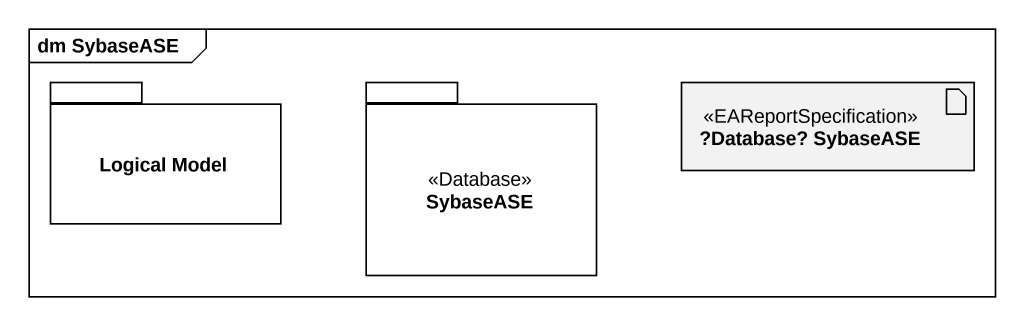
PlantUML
@startuml
mainframe dm SybaseASE
package "Logical Model" as Logical_Model {
}
package SybaseASE <<Database>> {
}
artifact "?Database? SybaseASE" as Database_SybaseASE <<EAReportSpecification>>
@enduml
